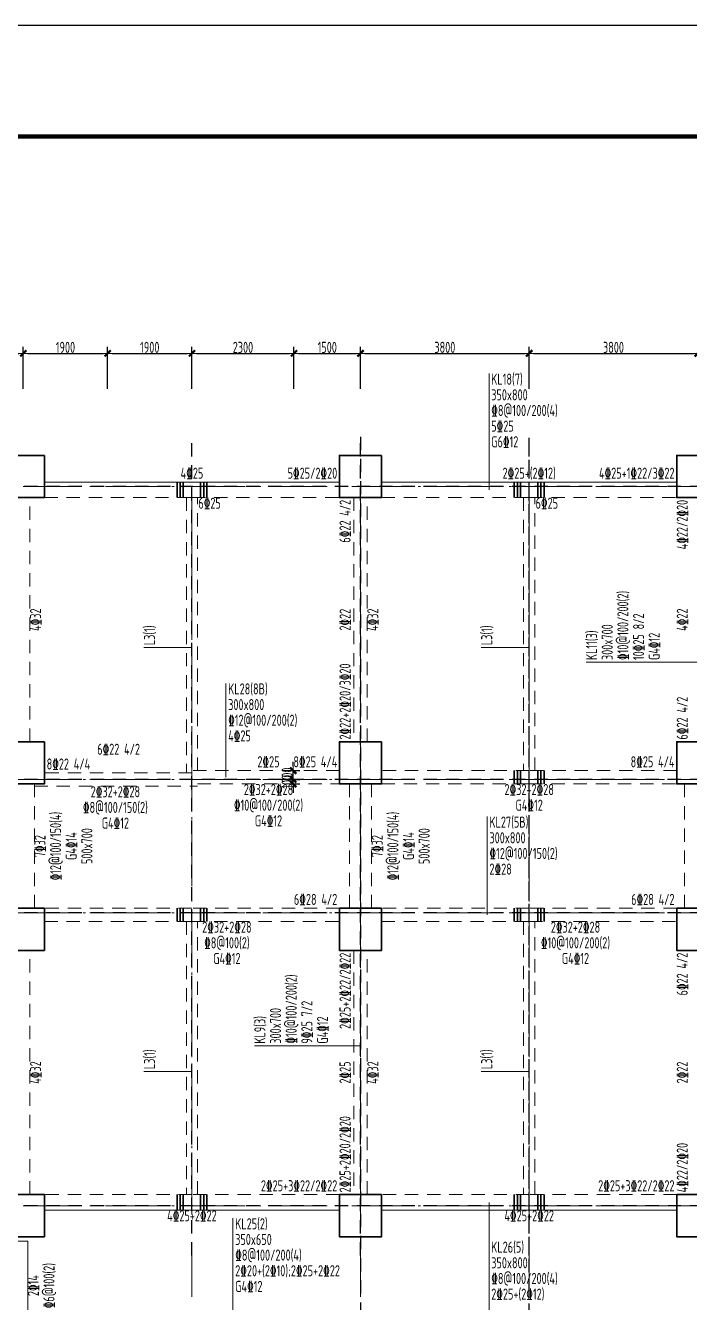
# Model space of a CAD drawing. Header units: millimetres. Extents: x 539196 to 807275, y 431843 to 1156631.
# Drawn here: x 686205 to 701168, y 991780 to 1020543 of the extents above; entities that cross this region are included whole.
import ezdxf
from ezdxf.enums import TextEntityAlignment as Align

# ---------------------------------------------------------------- set-up
doc = ezdxf.new("R2010")
doc.units = ezdxf.units.MM
doc.header["$MEASUREMENT"] = 0
for name, pattern in [('DOTE', [2.42, 2, -0.2, 0.02, -0.2]), ('点划线', [1850, 1200, -300, 50, -300]), ('虚线', [500, 300, -200])]:
    doc.linetypes.add(name, pattern=pattern)
doc.layers.add('DOTE', color=1, linetype='DOTE')
doc.layers.add('PUB_TITLE', color=4, linetype='Continuous')
for name, color, linetype, lineweight in [('尺寸标注-梁', 3, 'Continuous', 18), ('梁原位标注', 7, 'Continuous', 18), ('梁名称编号', 2, 'Continuous', 18), ('梁标注引线', 2, 'Continuous', 18), ('梁附加箍筋', 1, 'Continuous', 35), ('梁集中标注', 2, 'Continuous', 18), ('砼柱', 2, 'Continuous', 35), ('砼梁', 4, 'Continuous', 18), ('轴线', 9, '点划线', 18), ('轴线标注', 3, 'Continuous', 18)]:
    doc.layers.add(name, color=color, linetype=linetype, lineweight=lineweight)
doc.styles.add('样式 1_yjk_yjk_yjk_yjk_yjk_yjk_yjk_yjk_yjk_yjk_yjk', font='yjkeng.shx', dxfattribs={"width": 0.7, "bigfont": 'yjkchn.shx'})
doc.dimstyles.new('盈建科结构_yjk_yjk_yjk_yjk_yjk_yjk_yjk_yjk_yjk_yjk_yjk', dxfattribs={"dimscale": 100, "dimtxt": 2.5, "dimasz": 1, "dimexe": 1.5, "dimexo": 0.625, "dimgap": 0.1, "dimtad": 1, "dimdec": 0, "dimrnd": 1, "dimzin": 0, "dimdsep": 46, "dimtxsty": '样式 1_yjk_yjk_yjk_yjk_yjk_yjk_yjk_yjk_yjk_yjk_yjk', "dimblk": '_yjkbk', "dimblk1": 'ARCHTICK', "dimblk2": 'ARCHTICK', "dimcen": 0.09, "dimadec": 0, "dimazin": 0, "dimtfac": 1, "dimtdec": 4, "dimtix": 1, "dimtmove": 2, "dimatfit": 3, "dimfxl": 0, "dimtolj": 1, "dimtzin": 0, "dimarcsym": 0})

# ---------------------------------------------------------------- blocks, each defined once
blk = doc.blocks.new('_yjkbk')
blk.add_line((-1, 0), (1.5, 0))
blk.add_lwpolyline([(-0.7, -0.7, 0.5, 0.5, 0), (0.7, 0.7, 0.5, 0.5, 0)], format="xyseb")
blk = doc.blocks.new('*D447')
at = {"layer": 'Defpoints', "color": 0}
for p in [(692235, 1003559), (692236, 1003559), (692235, 1003459)]:
    blk.add_point(p, dxfattribs=at)
at = {"layer": '尺寸标注-梁', "color": 0, "lineweight": -2}
for p, q in [((692235, 1003559), (692386, 1003559)), ((692236, 1003659), (692236, 1003759)), ((692236, 1003459), (692236, 1003559)), ((692235, 1003459), (692386, 1003459)), ((692236, 1003359), (692236, 1003259))]:
    blk.add_line(p, q, dxfattribs=at)
at = {"layer": '尺寸标注-梁', "color": 0, "lineweight": -2, "xscale": 100, "yscale": 100, "zscale": 100}
for p, rotation in [((692236, 1003559), 270), ((692236, 1003459), 90)]:
    blk.add_blockref('_yjkbk', p, dxfattribs=dict(at, rotation=rotation))
at = {"layer": '尺寸标注-梁', "color": 0, "insert": (692101, 1003509), "char_height": 250, "attachment_point": 5, "rotation": 90, "style": '样式 1_yjk_yjk_yjk_yjk_yjk_yjk_yjk_yjk_yjk_yjk_yjk'}
blk.add_mtext('\\A1;100', dxfattribs=at)
blk = doc.blocks.new('_ARCHTICK')
at = {"color": 0, "linetype": 'ByBlock', "const_width": 0.15}
blk.add_lwpolyline([(-0.5, -0.5), (0.5, 0.5)], dxfattribs=at)
blk = doc.blocks.new('*D448')
at = {"layer": 'Defpoints', "color": 0}
for p in [(692235, 1003759), (692235, 1003559), (692236, 1003759)]:
    blk.add_point(p, dxfattribs=at)
at = {"layer": '尺寸标注-梁', "color": 0, "lineweight": -2}
for p, q in [((692236, 1003859), (692236, 1003959)), ((692235, 1003759), (692386, 1003759)), ((692235, 1003559), (692386, 1003559)), ((692236, 1003559), (692236, 1003759)), ((692236, 1003459), (692236, 1003359))]:
    blk.add_line(p, q, dxfattribs=at)
at = {"layer": '尺寸标注-梁', "color": 0, "lineweight": -2, "xscale": 100, "yscale": 100, "zscale": 100}
for p, rotation in [((692236, 1003759), 270), ((692236, 1003559), 90)]:
    blk.add_blockref('_yjkbk', p, dxfattribs=dict(at, rotation=rotation))
at = {"layer": '尺寸标注-梁', "color": 0, "insert": (692101, 1003659), "char_height": 250, "attachment_point": 5, "rotation": 90, "style": '样式 1_yjk_yjk_yjk_yjk_yjk_yjk_yjk_yjk_yjk_yjk_yjk'}
blk.add_mtext('\\A1;200', dxfattribs=at)
blk = doc.blocks.new('*D501')
at = {"layer": 'Defpoints', "color": 0}
for p in [(686155, 1013159), (682355, 1010159), (686155, 1010159)]:
    blk.add_point(p, dxfattribs=at)
at = {"layer": '轴线标注', "color": 0, "lineweight": -2}
for p, q in [((682355, 1012359), (682355, 1013309)), ((682455, 1013159), (686055, 1013159)), ((686155, 1012359), (686155, 1013309))]:
    blk.add_line(p, q, dxfattribs=at)
at = {"layer": '轴线标注', "color": 0, "lineweight": -2, "xscale": 100, "yscale": 100, "zscale": 100, "rotation": 180}
blk.add_blockref('_yjkbk', (682355, 1013159), dxfattribs=at)
at = {"layer": '轴线标注', "color": 0, "lineweight": -2, "xscale": 100, "yscale": 100, "zscale": 100}
blk.add_blockref('_yjkbk', (686155, 1013159), dxfattribs=at)
at = {"layer": '轴线标注', "color": 0, "insert": (684255, 1013294), "char_height": 250, "attachment_point": 5, "style": '样式 1_yjk_yjk_yjk_yjk_yjk_yjk_yjk_yjk_yjk_yjk_yjk'}
blk.add_mtext('\\A1;3800', dxfattribs=at)
blk = doc.blocks.new('*D503')
at = {"layer": 'Defpoints', "color": 0}
for p in [(688055, 1013159), (686155, 1010159), (688055, 1010159)]:
    blk.add_point(p, dxfattribs=at)
at = {"layer": '轴线标注', "color": 0, "lineweight": -2}
for p, q in [((686155, 1012359), (686155, 1013309)), ((686255, 1013159), (687955, 1013159)), ((688055, 1012359), (688055, 1013309))]:
    blk.add_line(p, q, dxfattribs=at)
at = {"layer": '轴线标注', "color": 0, "lineweight": -2, "xscale": 100, "yscale": 100, "zscale": 100, "rotation": 180}
blk.add_blockref('_yjkbk', (686155, 1013159), dxfattribs=at)
at = {"layer": '轴线标注', "color": 0, "lineweight": -2, "xscale": 100, "yscale": 100, "zscale": 100}
blk.add_blockref('_yjkbk', (688055, 1013159), dxfattribs=at)
at = {"layer": '轴线标注', "color": 0, "insert": (687105, 1013294), "char_height": 250, "attachment_point": 5, "style": '样式 1_yjk_yjk_yjk_yjk_yjk_yjk_yjk_yjk_yjk_yjk_yjk'}
blk.add_mtext('\\A1;1900', dxfattribs=at)
blk = doc.blocks.new('*D505')
at = {"layer": 'Defpoints', "color": 0}
for p in [(689955, 1013159), (688055, 1010159), (689955, 1010159)]:
    blk.add_point(p, dxfattribs=at)
at = {"layer": '轴线标注', "color": 0, "lineweight": -2}
for p, q in [((688055, 1012359), (688055, 1013309)), ((688155, 1013159), (689855, 1013159)), ((689955, 1012359), (689955, 1013309))]:
    blk.add_line(p, q, dxfattribs=at)
at = {"layer": '轴线标注', "color": 0, "lineweight": -2, "xscale": 100, "yscale": 100, "zscale": 100, "rotation": 180}
blk.add_blockref('_yjkbk', (688055, 1013159), dxfattribs=at)
at = {"layer": '轴线标注', "color": 0, "lineweight": -2, "xscale": 100, "yscale": 100, "zscale": 100}
blk.add_blockref('_yjkbk', (689955, 1013159), dxfattribs=at)
at = {"layer": '轴线标注', "color": 0, "insert": (689005, 1013294), "char_height": 250, "attachment_point": 5, "style": '样式 1_yjk_yjk_yjk_yjk_yjk_yjk_yjk_yjk_yjk_yjk_yjk'}
blk.add_mtext('\\A1;1900', dxfattribs=at)
blk = doc.blocks.new('*D507')
at = {"layer": 'Defpoints', "color": 0}
for p in [(692255, 1013159), (689955, 1010159), (692255, 1010159)]:
    blk.add_point(p, dxfattribs=at)
at = {"layer": '轴线标注', "color": 0, "lineweight": -2}
for p, q in [((689955, 1012359), (689955, 1013309)), ((690055, 1013159), (692155, 1013159)), ((692255, 1012359), (692255, 1013309))]:
    blk.add_line(p, q, dxfattribs=at)
at = {"layer": '轴线标注', "color": 0, "lineweight": -2, "xscale": 100, "yscale": 100, "zscale": 100, "rotation": 180}
blk.add_blockref('_yjkbk', (689955, 1013159), dxfattribs=at)
at = {"layer": '轴线标注', "color": 0, "lineweight": -2, "xscale": 100, "yscale": 100, "zscale": 100}
blk.add_blockref('_yjkbk', (692255, 1013159), dxfattribs=at)
at = {"layer": '轴线标注', "color": 0, "insert": (691105, 1013294), "char_height": 250, "attachment_point": 5, "style": '样式 1_yjk_yjk_yjk_yjk_yjk_yjk_yjk_yjk_yjk_yjk_yjk'}
blk.add_mtext('\\A1;2300', dxfattribs=at)
blk = doc.blocks.new('*D509')
at = {"layer": 'Defpoints', "color": 0}
for p in [(693755, 1013159), (692255, 1010159), (693755, 1010159)]:
    blk.add_point(p, dxfattribs=at)
at = {"layer": '轴线标注', "color": 0, "lineweight": -2}
for p, q in [((692255, 1012359), (692255, 1013309)), ((692355, 1013159), (693655, 1013159)), ((693755, 1012359), (693755, 1013309))]:
    blk.add_line(p, q, dxfattribs=at)
at = {"layer": '轴线标注', "color": 0, "lineweight": -2, "xscale": 100, "yscale": 100, "zscale": 100, "rotation": 180}
blk.add_blockref('_yjkbk', (692255, 1013159), dxfattribs=at)
at = {"layer": '轴线标注', "color": 0, "lineweight": -2, "xscale": 100, "yscale": 100, "zscale": 100}
blk.add_blockref('_yjkbk', (693755, 1013159), dxfattribs=at)
at = {"layer": '轴线标注', "color": 0, "insert": (693005, 1013294), "char_height": 250, "attachment_point": 5, "style": '样式 1_yjk_yjk_yjk_yjk_yjk_yjk_yjk_yjk_yjk_yjk_yjk'}
blk.add_mtext('\\A1;1500', dxfattribs=at)
blk = doc.blocks.new('*D511')
at = {"layer": 'Defpoints', "color": 0}
for p in [(697555, 1013159), (693755, 1010159), (697555, 1010159)]:
    blk.add_point(p, dxfattribs=at)
at = {"layer": '轴线标注', "color": 0, "lineweight": -2}
for p, q in [((693755, 1012359), (693755, 1013309)), ((693855, 1013159), (697455, 1013159)), ((697555, 1012359), (697555, 1013309))]:
    blk.add_line(p, q, dxfattribs=at)
at = {"layer": '轴线标注', "color": 0, "lineweight": -2, "xscale": 100, "yscale": 100, "zscale": 100, "rotation": 180}
blk.add_blockref('_yjkbk', (693755, 1013159), dxfattribs=at)
at = {"layer": '轴线标注', "color": 0, "lineweight": -2, "xscale": 100, "yscale": 100, "zscale": 100}
blk.add_blockref('_yjkbk', (697555, 1013159), dxfattribs=at)
at = {"layer": '轴线标注', "color": 0, "insert": (695655, 1013294), "char_height": 250, "attachment_point": 5, "style": '样式 1_yjk_yjk_yjk_yjk_yjk_yjk_yjk_yjk_yjk_yjk_yjk'}
blk.add_mtext('\\A1;3800', dxfattribs=at)
blk = doc.blocks.new('*D513')
at = {"layer": 'Defpoints', "color": 0}
for p in [(701355, 1013159), (697555, 1010159), (701355, 1010159)]:
    blk.add_point(p, dxfattribs=at)
at = {"layer": '轴线标注', "color": 0, "lineweight": -2}
for p, q in [((697555, 1012359), (697555, 1013309)), ((697655, 1013159), (701255, 1013159)), ((701355, 1012359), (701355, 1013309))]:
    blk.add_line(p, q, dxfattribs=at)
at = {"layer": '轴线标注', "color": 0, "lineweight": -2, "xscale": 100, "yscale": 100, "zscale": 100, "rotation": 180}
blk.add_blockref('_yjkbk', (697555, 1013159), dxfattribs=at)
at = {"layer": '轴线标注', "color": 0, "lineweight": -2, "xscale": 100, "yscale": 100, "zscale": 100}
blk.add_blockref('_yjkbk', (701355, 1013159), dxfattribs=at)
at = {"layer": '轴线标注', "color": 0, "insert": (699455, 1013294), "char_height": 250, "attachment_point": 5, "style": '样式 1_yjk_yjk_yjk_yjk_yjk_yjk_yjk_yjk_yjk_yjk_yjk'}
blk.add_mtext('\\A1;3800', dxfattribs=at)
blk = doc.blocks.new('jzzw')
at = {"layer": 'DOTE', "color": 1, "linetype": '虚线'}
for p, q in [((924986, 872027), (924986, 890469)), ((928786, 872027), (928786, 890469)), ((928786, 890469), (928786, 834829)), ((932586, 852149), (932586, 890469)), ((932586, 872027), (932586, 890469)), ((952506, 889349), (912186, 889349)), ((952506, 889349), (912186, 889349)), ((952506, 889349), (912186, 889349)), ((952506, 889349), (912186, 889349)), ((952506, 882749), (911886, 882749)), ((952506, 879749), (911886, 879749)), ((952506, 873149), (912186, 873149))]:
    blk.add_line(p, q, dxfattribs=at)

msp = doc.modelspace()

# ---------------------------------------------------------------- linework, layer by layer
at = {"layer": 'PUB_TITLE'}
msp.add_lwpolyline([(669890.4, 936443), (729290.4, 936443), (729290.4, 1020543), (669890.4, 1020543)], close=True, dxfattribs=at)
at = {"layer": 'PUB_TITLE', "const_width": 100}
msp.add_lwpolyline([(670890.4, 937443), (728290.4, 937443), (728290.4, 1018043), (670890.4, 1018043)], close=True, dxfattribs=at)
at = {"layer": '梁标注引线'}
for p, q in [((696650.6, 1010084.2), (696650.6, 1012702.7)), ((689955.4, 1006535.2), (688872.9, 1006535.2)), ((697555.4, 1006535.2), (696472.9, 1006535.2)), ((701355.4, 1006200.6), (698836.9, 1006200.6)), ((690721.8, 1003609.2), (690721.8, 1005725)), ((696610.2, 1000509.2), (696610.2, 1002725)), ((693755.4, 997559.2), (691361.9, 997559.2)), ((689955.4, 996985.2), (688872.9, 996985.2)), ((697555.4, 996985.2), (696472.9, 996985.2)), ((696650.6, 994034.2), (696650.6, 991415.7)), ((690880.4, 991184.2), (690880.4, 993677.7))]:
    msp.add_line(p, q, dxfattribs=at)
at = {"layer": '梁附加箍筋'}
for p, q in [((689620.4, 1009909.2), (689620.4, 1010259.2)), ((689690.4, 1009909.2), (689690.4, 1010259.2)), ((689760.4, 1009909.2), (689760.4, 1010259.2)), ((690150.4, 1009909.2), (690150.4, 1010259.2)), ((690220.4, 1009909.2), (690220.4, 1010259.2)), ((690290.4, 1009909.2), (690290.4, 1010259.2)), ((697220.4, 1009909.2), (697220.4, 1010259.2)), ((697290.4, 1009909.2), (697290.4, 1010259.2)), ((697360.4, 1009909.2), (697360.4, 1010259.2)), ((697750.4, 1009909.2), (697750.4, 1010259.2)), ((697820.4, 1009909.2), (697820.4, 1010259.2)), ((697890.4, 1009909.2), (697890.4, 1010259.2)), ((697220.4, 1003459.2), (697220.4, 1003759.2)), ((697290.4, 1003459.2), (697290.4, 1003759.2)), ((697360.4, 1003459.2), (697360.4, 1003759.2)), ((697750.4, 1003459.2), (697750.4, 1003759.2)), ((697820.4, 1003459.2), (697820.4, 1003759.2)), ((697890.4, 1003459.2), (697890.4, 1003759.2)), ((689620.4, 1000359.2), (689620.4, 1000659.2)), ((689690.4, 1000359.2), (689690.4, 1000659.2)), ((689760.4, 1000359.2), (689760.4, 1000659.2)), ((690150.4, 1000359.2), (690150.4, 1000659.2)), ((690220.4, 1000359.2), (690220.4, 1000659.2)), ((690290.4, 1000359.2), (690290.4, 1000659.2)), ((697220.4, 1000359.2), (697220.4, 1000659.2)), ((697290.4, 1000359.2), (697290.4, 1000659.2)), ((697360.4, 1000359.2), (697360.4, 1000659.2)), ((697750.4, 1000359.2), (697750.4, 1000659.2)), ((697820.4, 1000359.2), (697820.4, 1000659.2)), ((697890.4, 1000359.2), (697890.4, 1000659.2)), ((689620.4, 993859.2), (689620.4, 994209.2)), ((689690.4, 993859.2), (689690.4, 994209.2)), ((689760.4, 993859.2), (689760.4, 994209.2)), ((690150.4, 993859.2), (690150.4, 994209.2)), ((690220.4, 993859.2), (690220.4, 994209.2)), ((690290.4, 993859.2), (690290.4, 994209.2)), ((697220.4, 993859.2), (697220.4, 994209.2)), ((697290.4, 993859.2), (697290.4, 994209.2)), ((697360.4, 993859.2), (697360.4, 994209.2)), ((697750.4, 993859.2), (697750.4, 994209.2)), ((697820.4, 993859.2), (697820.4, 994209.2)), ((697890.4, 993859.2), (697890.4, 994209.2))]:
    msp.add_line(p, q, dxfattribs=at)
at = {"layer": '砼柱'}
for points in [[(686630.4, 1010859.2), (685680.4, 1010859.2), (685680.4, 1009909.2), (686630.4, 1009909.2)], [(694230.4, 1010859.2), (693280.4, 1010859.2), (693280.4, 1009909.2), (694230.4, 1009909.2)], [(701830.4, 1010859.2), (700880.4, 1010859.2), (700880.4, 1009909.2), (701830.4, 1009909.2)], [(686630.4, 1004409.2), (685680.4, 1004409.2), (685680.4, 1003459.2), (686630.4, 1003459.2)], [(694230.4, 1004409.2), (693280.4, 1004409.2), (693280.4, 1003459.2), (694230.4, 1003459.2)], [(701830.4, 1004409.2), (700880.4, 1004409.2), (700880.4, 1003459.2), (701830.4, 1003459.2)], [(686630.4, 1000659.2), (685680.4, 1000659.2), (685680.4, 999709.2), (686630.4, 999709.2)], [(694230.4, 1000659.2), (693280.4, 1000659.2), (693280.4, 999709.2), (694230.4, 999709.2)], [(701830.4, 1000659.2), (700880.4, 1000659.2), (700880.4, 999709.2), (701830.4, 999709.2)], [(686630.4, 994209.2), (685680.4, 994209.2), (685680.4, 993259.2), (686630.4, 993259.2)], [(694230.4, 994209.2), (693280.4, 994209.2), (693280.4, 993259.2), (694230.4, 993259.2)], [(701830.4, 994209.2), (700880.4, 994209.2), (700880.4, 993259.2), (701830.4, 993259.2)]]:
    msp.add_lwpolyline(points, close=True, dxfattribs=at)
at = {"layer": '砼梁'}
for p, q in [((689955.4, 1010259.2), (686630.4, 1010259.2)), ((693280.4, 1010259.2), (689955.4, 1010259.2)), ((697555.4, 1010259.2), (694230.4, 1010259.2)), ((700880.4, 1010259.2), (697555.4, 1010259.2)), ((686630.4, 993859.2), (689955.4, 993859.2)), ((689955.4, 993859.2), (693280.4, 993859.2)), ((694230.4, 993859.2), (697555.4, 993859.2)), ((697555.4, 993859.2), (700880.4, 993859.2)), ((686255.4, 993159.2), (685555.4, 993159.2)), ((686255.4, 991359.2), (686255.4, 993159.2))]:
    msp.add_line(p, q, dxfattribs=at)
at = {"layer": '砼梁', "linetype": '虚线'}
for p, q in [((686305.4, 1004409.2), (686305.4, 1009909.2)), ((686630.4, 1009909.2), (689955.4, 1009909.2)), ((689830.4, 1009909.2), (689830.4, 1003709.2)), ((689955.5, 1009909.2), (693280.4, 1009909.2)), ((690080.4, 1003759.2), (690080.4, 1009909.2)), ((693605.4, 1009909.2), (693605.4, 1004409.2)), ((693905.4, 1004409.2), (693905.4, 1009909.2)), ((694230.4, 1009909.2), (697555.4, 1009909.2)), ((697430.4, 1009909.2), (697430.4, 1003759.2)), ((697555.5, 1009909.2), (700880.4, 1009909.2)), ((697680.4, 1003759.2), (697680.4, 1009909.2)), ((689955.4, 1003709.2), (686630.4, 1003709.2)), ((693280.4, 1003759.2), (689955.5, 1003759.2)), ((697555.4, 1003759.2), (694230.4, 1003759.2)), ((700880.4, 1003759.2), (697555.5, 1003759.2)), ((686405.4, 1000659.2), (686405.4, 1003459.2)), ((686405.4, 1003409.2), (690080.4, 1003409.2)), ((690080.4, 1003459.2), (693280.4, 1003459.2)), ((693505.4, 1003459.2), (693505.4, 1000659.2)), ((694005.4, 1000659.2), (694005.4, 1003459.2)), ((694230.4, 1003459.2), (697555.4, 1003459.2)), ((697555.4, 1003459.2), (700880.4, 1003459.2)), ((701055.4, 1003459.2), (701055.4, 1000659.2)), ((689955.4, 1000659.2), (686630.4, 1000659.2)), ((693280.4, 1000659.2), (689955.4, 1000659.2)), ((697555.4, 1000659.2), (694230.4, 1000659.2)), ((700880.4, 1000659.2), (697555.4, 1000659.2)), ((686630.4, 1000359.2), (689955.4, 1000359.2)), ((689830.4, 1000359.2), (689830.4, 994209.2)), ((689955.5, 1000359.2), (693280.4, 1000359.2)), ((690080.4, 994209.2), (690080.4, 1000359.2)), ((694230.4, 1000359.2), (697555.4, 1000359.2)), ((697430.4, 1000359.2), (697430.4, 994209.2)), ((697555.5, 1000359.2), (700880.4, 1000359.2)), ((697680.4, 994209.2), (697680.4, 1000359.2)), ((686305.4, 994209.2), (686305.4, 999709.2)), ((693605.4, 999709.2), (693605.4, 994209.2)), ((693905.4, 994209.2), (693905.4, 999709.2)), ((689955.4, 994209.2), (686630.4, 994209.2)), ((693280.4, 994209.2), (689955.5, 994209.2)), ((697555.4, 994209.2), (694230.4, 994209.2)), ((700880.4, 994209.2), (697555.5, 994209.2))]:
    msp.add_line(p, q, dxfattribs=at)
at = {"layer": '轴线'}
for p, q in [((678755.4, 1010159.2), (716355.4, 1010159.2)), ((686155.4, 1010159.2), (689955.4, 1010159.2)), ((689955.4, 1003559.2), (689955.4, 1010159.2)), ((689955.4, 1010159.2), (693755.4, 1010159.2)), ((689955.4, 956759.2), (689955.4, 1010159.2)), ((693755.4, 1003559.2), (693755.4, 1010159.2)), ((693755.4, 1010159.2), (697555.4, 1010159.2)), ((693755.4, 956759.2), (693755.4, 1010159.2)), ((697555.4, 1003559.2), (697555.4, 1010159.2)), ((697555.4, 1010159.2), (701355.4, 1010159.2)), ((697555.4, 956759.2), (697555.4, 1010159.2)), ((676755.4, 1003559.2), (718355.4, 1003559.2)), ((686155.4, 1003559.2), (689955.4, 1003559.2)), ((689955.4, 1003559.2), (693755.4, 1003559.2)), ((693755.4, 1000559.2), (693755.4, 1003559.2)), ((693755.4, 1003559.2), (697555.4, 1003559.2)), ((697555.4, 1003559.2), (701355.4, 1003559.2)), ((676755.4, 1000559.2), (718355.4, 1000559.2)), ((686155.4, 1000559.2), (689955.4, 1000559.2)), ((689955.4, 993959.2), (689955.4, 1000559.2)), ((689955.4, 1000559.2), (693755.4, 1000559.2)), ((693755.4, 993959.2), (693755.4, 1000559.2)), ((693755.4, 1000559.2), (697555.4, 1000559.2)), ((697555.4, 993959.2), (697555.4, 1000559.2)), ((697555.4, 1000559.2), (701355.4, 1000559.2)), ((678755.4, 993959.2), (716355.4, 993959.2)), ((686155.4, 993959.2), (689955.4, 993959.2)), ((689955.4, 993959.2), (693755.4, 993959.2)), ((693755.4, 993959.2), (697555.4, 993959.2)), ((697555.4, 993959.2), (701355.4, 993959.2))]:
    msp.add_line(p, q, dxfattribs=at)

# ---------------------------------------------------------------- block references
msp.add_blockref('jzzw', (-235030.4, 120810.3))

# ---------------------------------------------------------------- texts
at = {"layer": '梁原位标注', "linetype": 'Continuous', "style": '样式 1_yjk_yjk_yjk_yjk_yjk_yjk_yjk_yjk_yjk_yjk_yjk', "width": 0.7}
for s, p in [('4\x8425', (689955.4, 1010259.2)), ('2\x8425+(2\x8412)', (697555.4, 1010259.2)), ('6\x8422 4/2', (688302.4, 1004041.7)), ('2\x8425', (691680.4, 1003759.2))]:
    msp.add_text(s, height=250, dxfattribs=at).set_placement(p, align=Align.BOTTOM_CENTER)
for s, p in [('5\x8425/2\x8420', (693230.4, 1010259.2)), ('4\x8425+1\x8422/3\x8422', (700830.4, 1010259.2)), ('8\x8425 4/4', (693230.4, 1003759.2)), ('8\x8425 4/4', (700830.4, 1003759.2)), ('6\x8428 4/2', (693230.4, 1000659.2)), ('6\x8428 4/2', (700830.4, 1000659.2)), ('2\x8425+3\x8422/2\x8422', (693230.4, 994209.2)), ('2\x8425+3\x8422/2\x8422', (700830.4, 994209.2))]:
    msp.add_text(s, height=250, dxfattribs=at).set_placement(p, align=Align.BOTTOM_RIGHT)
for s, p in [('6\x8425', (690352.9, 1009909.2)), ('6\x8425', (697952.9, 1009909.2)), ('2\x8432+2\x8428', (688230.4, 1003409.2)), ('2\x8432+2\x8428', (691680.4, 1003459.2)), ('2\x8432+2\x8428', (697555.4, 1003459.2)), ('\x848@100/150(2)', (688230.4, 1003056.5)), ('\x8410@100/200(2)', (691680.4, 1003106.5)), ('G4\x8412', (697555.4, 1003106.5)), ('G4\x8412', (688230.4, 1002703.7)), ('G4\x8412', (691680.4, 1002753.7)), ('2\x8432+2\x8428', (690743.3, 1000359.2)), ('2\x8432+2\x8428', (698599.1, 1000359.2)), ('\x848@100(2)', (690743.3, 1000006.5)), ('\x8410@100/200(2)', (698599.1, 1000006.5)), ('G4\x8412', (690743.3, 999653.7)), ('G4\x8412', (698599.1, 999653.7)), ('4\x8425+2\x8422', (689955.4, 993859.2)), ('4\x8425+2\x8422', (697555.4, 993859.2))]:
    msp.add_text(s, height=250, dxfattribs=at).set_placement(p, align=Align.TOP_CENTER)
for s, p in [('6\x8422 4/2', (693605.4, 1009859.2)), ('4\x8422/2\x8420', (701205.4, 1009859.2)), ('2\x8425+2\x8422/2\x8422', (693605.4, 999659.2)), ('6\x8422 4/2', (701205.4, 999659.2))]:
    msp.add_text(s, height=250, rotation=90, dxfattribs=at).set_placement(p, align=Align.BOTTOM_RIGHT)
for s, p in [('4\x8432', (686305.4, 1007159.2)), ('4\x8432', (693905.4, 1007159.2)), ('\x8412@100/150(4)', (686758.2, 1002059.2)), ('\x8412@100/150(4)', (694358.2, 1002059.2)), ('500x700', (687463.7, 1002059.2)), ('500x700', (695063.7, 1002059.2)), ('7\x8432', (686405.4, 1002059.2)), ('G4\x8414', (687110.9, 1002059.2)), ('7\x8432', (694005.4, 1002059.2)), ('G4\x8414', (694710.9, 1002059.2)), ('4\x8432', (686305.4, 996959.2)), ('4\x8432', (693905.4, 996959.2)), ('\x846@100(2)', (686608.2, 992159.2)), ('2\x8414', (686255.4, 992159.2))]:
    msp.add_text(s, height=250, rotation=90, dxfattribs=at).set_placement(p, align=Align.TOP_CENTER)
for s, p in [('2\x8422', (693605.4, 1007159.2)), ('4\x8422', (701205.4, 1007159.2)), ('2\x8425', (693605.4, 996959.2)), ('2\x8422', (701205.4, 996959.2))]:
    msp.add_text(s, height=250, rotation=90, dxfattribs=at).set_placement(p, align=Align.BOTTOM_CENTER)
for s, p in [('2\x8422+2\x8420/3\x8420', (693605.4, 1004459.2)), ('6\x8422 4/2', (701205.4, 1004459.2)), ('2\x8425+2\x8420/2\x8420', (693605.4, 994259.2)), ('4\x8422/2\x8420', (701205.4, 994259.2))]:
    msp.add_text(s, height=250, rotation=90, dxfattribs=at).set_placement(p, align=Align.BOTTOM_LEFT)
msp.add_text('8\x8422 4/4', height=250, dxfattribs=at).set_placement((686680.4, 1003709.2), align=Align.BOTTOM_LEFT)
at = {"layer": '梁名称编号', "linetype": 'Continuous', "style": '样式 1_yjk_yjk_yjk_yjk_yjk_yjk_yjk_yjk_yjk_yjk_yjk', "width": 0.7}
for s, p in [('KL18(7)', (696700.6, 1012702.7)), ('KL28(8B)', (690771.8, 1005725)), ('KL27(5B)', (696660.2, 1002725)), ('KL25(2)', (690930.4, 993677.7))]:
    msp.add_text(s, height=250, dxfattribs=at).set_placement(p, align=Align.TOP_LEFT)
for s, p in [('L3(1)', (688872.9, 1006585.2)), ('L3(1)', (696472.9, 1006585.2)), ('KL11(3)', (698836.9, 1006250.6)), ('KL9(3)', (691361.9, 997609.2)), ('L3(1)', (688872.9, 997035.2)), ('L3(1)', (696472.9, 997035.2))]:
    msp.add_text(s, height=250, rotation=90, dxfattribs=at).set_placement(p, align=Align.TOP_LEFT)
msp.add_text('KL26(5)', height=250, dxfattribs=at).set_placement((696700.6, 992826.7), align=Align.BOTTOM_LEFT)
at = {"layer": '梁集中标注', "linetype": 'Continuous', "style": '样式 1_yjk_yjk_yjk_yjk_yjk_yjk_yjk_yjk_yjk_yjk_yjk', "width": 0.7}
for s, p in [('350x800', (696700.6, 1012350)), ('\x848@100/200(4)', (696700.6, 1011997.2)), ('5\x8425', (696700.6, 1011644.5)), ('G6\x8412', (696700.6, 1011291.7)), ('300x800', (690771.8, 1005372.2)), ('\x8412@100/200(2)', (690771.8, 1005019.5)), ('4\x8425', (690771.8, 1004666.7)), ('300x800', (696660.2, 1002372.2)), ('\x8412@100/150(2)', (696660.2, 1002019.5)), ('2\x8428', (696660.2, 1001666.7)), ('350x650', (690930.4, 993325)), ('\x848@100/200(4)', (690930.4, 992972.2)), ('2\x8420+(2\x8410);2\x8425+2\x8422', (690930.4, 992619.5)), ('G4\x8412', (690930.4, 992266.7))]:
    msp.add_text(s, height=250, dxfattribs=at).set_placement(p, align=Align.TOP_LEFT)
for s, p in [('\x8410@100/200(2)', (699542.4, 1006250.6)), ('10\x8425 8/2', (699895.2, 1006250.6)), ('300x700', (699189.7, 1006250.6)), ('G4\x8412', (700247.9, 1006250.6)), ('\x8410@100/200(2)', (692067.4, 997609.2)), ('300x700', (691714.7, 997609.2)), ('9\x8425 7/2', (692420.2, 997609.2)), ('G4\x8412', (692772.9, 997609.2))]:
    msp.add_text(s, height=250, rotation=90, dxfattribs=at).set_placement(p, align=Align.TOP_LEFT)
for s, p in [('350x800', (696700.6, 992474)), ('\x848@100/200(4)', (696700.6, 992121.2)), ('2\x8425+(2\x8412)', (696700.6, 991768.5))]:
    msp.add_text(s, height=250, dxfattribs=at).set_placement(p, align=Align.BOTTOM_LEFT)

# ---------------------------------------------------------------- dimensions: what is measured, and where the dimension line sits
at = {"layer": '尺寸标注-梁'}
for p1, p2, picture, middle in [((692235.4, 1003559.2), (692235.4, 1003759.2), '*D448', (692101.4, 1003659.2)), ((692235.4, 1003459.2), (692235.4, 1003559.2), '*D447', (692101.4, 1003509.2))]:
    dim = msp.add_aligned_dim(p1=p1, p2=p2, distance=-1, dimstyle='盈建科结构_yjk_yjk_yjk_yjk_yjk_yjk_yjk_yjk_yjk_yjk_yjk', override={"dimscale": 100, "dimtxt": 2.5, "dimasz": 1, "dimexe": 1.5, "dimexo": 0, "dimgap": 0.1, "dimtad": 1, "dimlfac": 1, "dimrnd": 5, "dimdle": 0, "dimfxlon": 0}, dxfattribs=at)
    dim.commit()
    dim.dimension.update_dxf_attribs({"geometry": picture, "text_midpoint": middle})
at = {"layer": '轴线标注'}
for p1, p2, picture, middle in [((682355.4, 1010159.2), (686155.4, 1010159.2), '*D501', (684255.4, 1013294.2)), ((686155.4, 1010159.2), (688055.4, 1010159.2), '*D503', (687105.4, 1013294.2)), ((688055.4, 1010159.2), (689955.4, 1010159.2), '*D505', (689005.4, 1013294.2)), ((689955.4, 1010159.2), (692255.4, 1010159.2), '*D507', (691105.4, 1013294.2)), ((692255.4, 1010159.2), (693755.4, 1010159.2), '*D509', (693005.4, 1013294.2)), ((693755.4, 1010159.2), (697555.4, 1010159.2), '*D511', (695655.4, 1013294.2)), ((697555.4, 1010159.2), (701355.4, 1010159.2), '*D513', (699455.4, 1013294.2))]:
    dim = msp.add_aligned_dim(p1=p1, p2=p2, distance=3000, dimstyle='盈建科结构_yjk_yjk_yjk_yjk_yjk_yjk_yjk_yjk_yjk_yjk_yjk', override={"dimscale": 100, "dimtxt": 2.5, "dimasz": 1, "dimexe": 1.5, "dimexo": 22, "dimgap": 0.1, "dimtad": 1, "dimlfac": 1, "dimrnd": 5, "dimdle": 0, "dimfxlon": 0}, dxfattribs=at)
    dim.commit()
    dim.dimension.update_dxf_attribs({"geometry": picture, "text_midpoint": middle})

doc.saveas('drawing.dxf')
